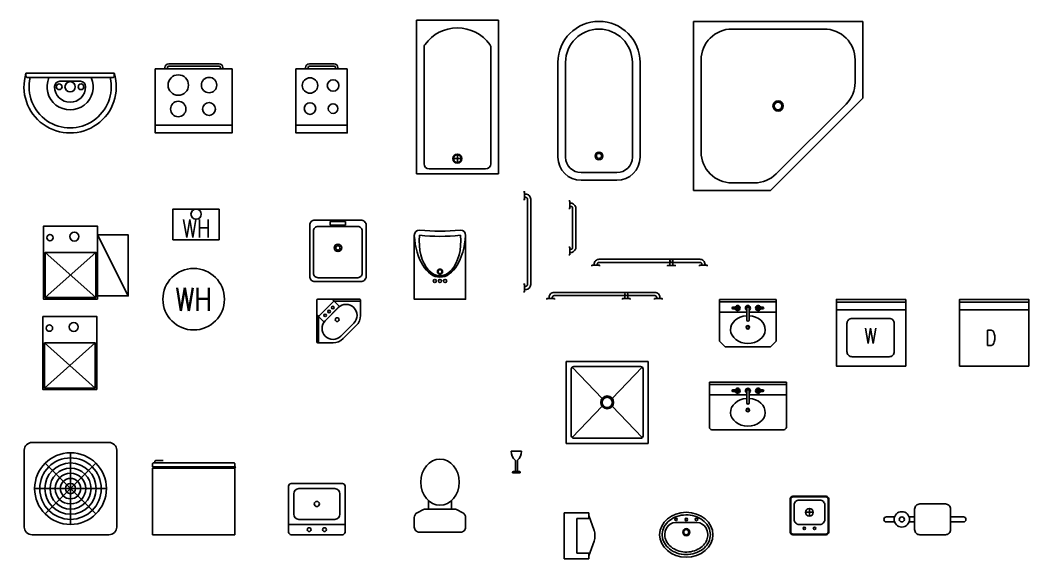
# Model space of a CAD drawing. Header units: inches. Extents: x -39 to 813, y -196 to 380.
# Drawn here: x -19.6 to 373.5, y 87.3 to 297.4 of the extents above; entities that cross this region are included whole.
import ezdxf
from ezdxf.enums import TextEntityAlignment as Align

# ---------------------------------------------------------------- set-up
doc = ezdxf.new("R2010")
doc.units = ezdxf.units.IN
doc.header["$LTSCALE"] = 0.5
doc.header["$MEASUREMENT"] = 0
doc.layers.get('Defpoints').update_dxf_attribs({"color": 27})
doc.layers.add('AB-FIXT', color=1, linetype='Continuous')
doc.styles.get("Standard").update_dxf_attribs({"font": 'romans.shx', "width": 0.8})

# ---------------------------------------------------------------- blocks, each defined once
blk = doc.blocks.new('PL-Gas_Meter')
for p, q in [((-14.83, 7), (-18, 7)), ((-14.83, 5), (-18, 5)), ((-7, 7), (-9.17, 7)), ((-7, 5), (-9.17, 5)), ((7, 7), (12, 7)), ((7, 5), (12, 5))]:
    blk.add_line(p, q)
blk.add_lwpolyline([(-7, 10), (-7, 2, 0.414214), (-5, 0), (5, 0, 0.414214), (7, 2), (7, 10, 0.414214), (5, 12), (-5, 12, 0.414214)], format="xyb", close=True)
for radius in [3, 1]:
    blk.add_circle((-12, 6), radius)
for centre, start, end in [((-18, 6), 90, 270), ((12, 6), 270, 90)]:
    blk.add_arc(centre, 1, start, end)
blk = doc.blocks.new('RCU_5-ton')
for p, q in [((0, 4.01), (0, 31.99)), ((0, 18), (-9.89, 27.89)), ((0, 18), (9.89, 27.89)), ((-13.99, 18), (13.99, 18)), ((0, 18), (-9.89, 8.11)), ((0, 18), (9.89, 8.11))]:
    blk.add_line(p, q)
blk.add_lwpolyline([(-15, 0), (15, 0, 0.414214), (18, 3), (18, 33, 0.414214), (15, 36), (-15, 36, 0.414214), (-18, 33), (-18, 3, 0.414214)], format="xyb", close=True)
for radius in [13.99, 11.99, 9.99, 7.99, 5.99, 3.99, 1.99]:
    blk.add_circle((0, 18), radius)
blk = doc.blocks.new('W-C')
for p, q in [((-4.5, 10), (-4.5, 13.3)), ((4.5, 10), (4.5, 13.3))]:
    blk.add_line(p, q)
blk.add_lwpolyline([(5.53, 10), (-5.53, 10, 0.116434), (-6.42, 9.79), (-8.89, 8.55, 0.284079), (-10, 6.76), (-10, 3, 0.414214), (-8, 1), (8, 1, 0.414214), (10, 3), (10, 6.76, 0.284079), (8.89, 8.55), (6.42, 9.79, 0.116434)], format="xyb", close=True)
blk.add_ellipse((0, 20.5), major_axis=(0, 9), ratio=0.833333)
blk = doc.blocks.new('SK-RES1')
for p, q in [((-10, 20), (10, 20)), ((-11, 1), (-11, 19)), ((-9, 8), (-9, 16)), ((-7, 18), (7, 18)), ((9, 16), (9, 8)), ((11, 19), (11, 1)), ((-11, 4), (11, 4)), ((7, 6), (-7, 6)), ((10, 0), (-10, 0))]:
    blk.add_line(p, q)
for centre, radius in [((0, 12), 1), ((-3, 2), 0.75), ((3, 2), 0.75)]:
    blk.add_circle(centre, radius)
for centre, radius, start, end in [((-10, 19), 1, 90, 180), ((10, 19), 1, 0, 90), ((-7, 16), 2, 90, 180), ((7, 16), 2, 0, 90), ((-7, 8), 2, 180, 270), ((7, 8), 2, 270, 0), ((-10, 1), 1, 180, 270), ((10, 1), 1, 270, 0)]:
    blk.add_arc(centre, radius, start, end)
blk = doc.blocks.new('PL-Sink_sgl_15x15')
for p, q in [((1.5, 8.75), (-1.5, 8.75)), ((0, 10.25), (0, 7.25))]:
    blk.add_line(p, q)
for points in [[(7.5, 14, 0.414214), (6.5, 15), (-6.5, 15, 0.414214), (-7.5, 14), (-7.5, 1, 0.414214), (-6.5, 0), (6.5, 0, 0.414214), (7.5, 1)], [(7.25, 14, 0.414214), (6.5, 14.75), (-6.5, 14.75, 0.414214), (-7.25, 14), (-7.25, 1, 0.414214), (-6.5, 0.25), (6.5, 0.25, 0.414214), (7.25, 1)], [(-4, 13.5, 0.414214), (-6, 11.5), (-6, 6, 0.414214), (-4, 4), (4, 4, 0.414214), (6, 6), (6, 11.5, 0.414214), (4, 13.5)]]:
    blk.add_lwpolyline(points, format="xyb", close=True)
for centre, radius in [((0, 8.75), 1.5), ((-2, 2.5), 0.5), ((2, 2.5), 0.5)]:
    blk.add_circle(centre, radius)
blk = doc.blocks.new('PL-OvalLav1')
blk.add_lwpolyline([(7.72, 2.61, 0.279043), (4.18, 4.75), (-4.18, 4.75, 0.279185), (-7.72, 2.6)], format="xyb")
for centre, radius in [((-4, 6), 0.5), ((0, 5.97), 0.5), ((4, 6), 0.5), ((0, 1), 1.38), ((0, 1), 1)]:
    blk.add_circle(centre, radius)
blk.add_ellipse((0, 0), major_axis=(-10.38, 0), ratio=0.843373)
for points, knots in [([(-9.38, 0), (-9.38, -0.63), (-9.28, -1.26), (-8.82, -2.79), (-8.33, -3.67), (-6.99, -5.25), (-6.14, -5.93), (-4.17, -7.01), (-3.05, -7.39), (-0.73, -7.79), (0.48, -7.8), (2.82, -7.46), (3.94, -7.1), (5.95, -6.07), (6.82, -5.4), (8.21, -3.85), (8.73, -2.98), (9.34, -1.15), (9.44, -0.2), (9.22, 1.68), (8.9, 2.6), (7.87, 4.31), (7.16, 5.09), (5.42, 6.4), (4.39, 6.91), (2.17, 7.6), (0.98, 7.77), (-1.39, 7.73), (-2.57, 7.52), (-4.75, 6.75), (-5.75, 6.19), (-7.42, 4.83), (-8.09, 4.03), (-9.03, 2.29), (-9.3, 1.35), (-9.37, 0.27), (-9.38, 0.14), (-9.38, 0)], [0, 0, 0, 0, 0.249831, 0.249831, 0.623512, 0.623512, 0.997194, 0.997194, 1.370875, 1.370875, 1.744556, 1.744556, 2.118238, 2.118238, 2.491919, 2.491919, 2.8656, 2.8656, 3.239282, 3.239282, 3.612963, 3.612963, 3.986645, 3.986645, 4.360326, 4.360326, 4.734007, 4.734007, 5.107689, 5.107689, 5.48137, 5.48137, 5.855051, 5.855051, 6.228733, 6.228733, 6.283185, 6.283185, 6.283185, 6.283185]), ([(-7.72, 2.6), (-7.99, 2.09), (-8.18, 1.55), (-8.34, 0.67), (-8.38, 0.33), (-8.38, 0), (-8.38, -0.58), (-8.28, -1.17), (-7.84, -2.48), (-7.42, -3.22), (-6.29, -4.51), (-5.58, -5.09), (-3.94, -6), (-3.01, -6.35), (-1.06, -6.75), (-0.03, -6.8), (1.98, -6.61), (2.96, -6.36), (4.74, -5.61), (5.54, -5.11), (6.86, -3.94), (7.37, -3.28), (8.1, -1.87), (8.31, -1.13), (8.42, 0.48), (8.28, 1.35), (7.86, 2.32), (7.79, 2.46), (7.72, 2.61)], [5.867789, 5.867789, 5.867789, 5.867789, 6.125691, 6.125691, 6.283185, 6.283185, 6.283185, 6.557026, 6.557026, 6.918261, 6.918261, 7.267709, 7.267709, 7.617158, 7.617158, 7.966606, 7.966606, 8.316054, 8.316054, 8.665502, 8.665502, 9.01495, 9.01495, 9.364398, 9.364398, 9.770148, 9.770148, 9.840409, 9.840409, 9.840409, 9.840409])]:
    blk.add_open_spline(points, degree=3, knots=knots)
blk = doc.blocks.new('PL-Fridge_32')
for p, q in [((-16, 26.5), (-16, 27.75)), ((-15.73, 28), (15.73, 28)), ((-15.11, 28), (-15.11, 28.5)), ((-14.58, 29), (-11.93, 29)), ((16, 27.75), (16, 26.5)), ((16, 26.5), (-16, 26.5)), ((-16, 26), (16, 26)), ((-16, 0), (-16, 26)), ((16, 26), (16, 0)), ((16, 0), (-16, 0))]:
    blk.add_line(p, q)
for centre, major_axis, start_param, end_param in [((-15.73, 27.75), (0.266, 0), 1.570796, 3.141593), ((-14.58, 28.5), (0.531, 0), 1.570796, 3.141593), ((15.73, 27.75), (0.266, 0), 0, 1.570796), ((-16, 26.25), (0.266, 0), -1.570796, 1.570796)]:
    blk.add_ellipse(centre, major_axis=major_axis, ratio=0.941176, start_param=start_param, end_param=end_param)
blk.add_ellipse((16, 26.25), major_axis=(-0.266, 0), ratio=0.941176)
blk = doc.blocks.new('PL_Trane_XR95_TUH1C')
for p, q in [((10.5, 25.06), (22.5, 1.31)), ((9.88, 18.25), (-9.87, 0.62)), ((-9.87, 18.25), (9.88, 0.62))]:
    blk.add_line(p, q)
for points in [[(10.5, 0), (-10.5, 0), (-10.5, 28.5), (10.5, 28.5)], [(10.5, 1.31), (22.5, 1.31), (22.5, 25.06), (10.5, 25.06)], [(9.88, 0.62), (-9.87, 0.62), (-9.87, 18.25), (9.88, 18.25)]]:
    blk.add_lwpolyline(points, close=True)
for centre, radius in [((-8, 24), 1.25), ((1.5, 24.44), 1.75)]:
    blk.add_circle(centre, radius)
blk = doc.blocks.new('PL-URINAL')
for p, q in [((0.4, 9), (0.4, -9)), ((0.4, 9), (10, 9)), ((10, 9), (10, 6.75)), ((10, 7.87), (12.05, 2.12)), ((5.37, -6.75), (5.37, 6.75)), ((10, 6.75), (5.37, 6.75)), ((10, -7.87), (12.05, -2.12)), ((10, -6.75), (5.37, -6.75)), ((10, -9), (10, -6.75)), ((0.4, -9), (10, -9))]:
    blk.add_line(p, q)
at = {"extrusion": (0, 0, -1)}
blk.add_ellipse((9.41, 0), major_axis=(0, 4.5), ratio=0.666667, start_param=1.07919, end_param=2.062403, dxfattribs=at)
blk = doc.blocks.new('WATERHEATER')
blk.add_circle((0, 0), 12)
at = {"width": 0.8}
blk.add_text('WH', height=9, dxfattribs=at).set_placement((0, 0), align=Align.MIDDLE_CENTER)
blk = doc.blocks.new('CORNER SINK')
for p, q in [((0.25, 0), (16.75, 0)), ((0, -0.25), (0, -16.75)), ((6.63, -0.78), (0.78, -6.63)), ((8.65, -3.01), (3.01, -8.65)), ((6.63, -0.63), (6.07, -0.07)), ((8.65, -2.65), (6.72, -0.72)), ((6.81, -0.71), (16.75, -0.71)), ((17, -6.31), (17, -0.25)), ((0.63, -6.63), (0.07, -6.07)), ((0.71, -6.81), (0.71, -16.75)), ((2.65, -8.65), (0.72, -6.72)), ((10.26, -15.36), (15.36, -10.26)), ((6.31, -17), (0.25, -17))]:
    blk.add_line(p, q)
for points in [[(8.38, -3.28), (3.28, -8.38)], [(9.33, -14.43), (14.43, -9.33)]]:
    blk.add_lwpolyline(points)
for centre, radius in [((6.27, -3.27), 0.5), ((3.27, -6.27), 0.5), ((4.77, -4.77), 0.5), ((7.95, -7.95), 0.75)]:
    blk.add_circle(centre, radius)
for centre, radius, start, end in [((0.25, -0.25), 0.25, 90, 180), ((5.9, -0.25), 0.25, 45, 90), ((16.75, -0.25), 0.25, 0, 90), ((6.35, -0.71), 0.25, 315, 45), ((6.81, -0.46), 0.25, 225, 270), ((6.81, -0.96), 0.25, 90, 135), ((11.4, -6.31), 4.28, 315, 135), ((8.47, -2.83), 0.25, 315, 45), ((16.75, -0.46), 0.25, 270, 360), ((0.25, -5.9), 0.25, 180, 225), ((0.71, -6.35), 0.25, 225, 315), ((0.46, -6.81), 0.25, 360, 45), ((0.96, -6.81), 0.25, 135, 180), ((11.4, -6.31), 5.6, 315, 360), ((6.31, -11.4), 4.28, 135, 315), ((2.83, -8.47), 0.25, 225, 315), ((6.31, -11.4), 5.6, 270, 315), ((0.25, -16.75), 0.25, 180, 270), ((0.46, -16.75), 0.25, 270, 360)]:
    blk.add_arc(centre, radius, start, end)
at = {"layer": 'Defpoints'}
blk.add_point((0, 0), dxfattribs=at)
blk = doc.blocks.new('PL-HCLav')
blk.add_lwpolyline([(10, 24.91), (10, 0), (-10, 0), (-10, 24.91, -0.405381), (-7.94, 27, 0.062998), (7.94, 27, -0.405381)], format="xyb", close=True)
blk.add_lwpolyline([(8, 24.91, 0.218021), (7.94, 24.99, -0.061113), (-7.94, 24.99, 0.218018), (-8, 24.91, 0.218018)], format="xyb")
for centre, radius in [((0, 10.75), 1), ((0, 10.75), 0.75), ((-2, 7.13), 0.625), ((0, 7.13), 0.625), ((2, 7.13), 0.625)]:
    blk.add_circle(centre, radius)
at = {"extrusion": (0, 0, -1)}
for centre, major_axis, ratio, start_param, end_param in [((0, 27), (0, 18.39), 0.547437, 1.686691, 4.596495), ((0, 22.68), (0, 13.52), 0.599766, 1.404923, 4.878262)]:
    blk.add_ellipse(centre, major_axis=major_axis, ratio=ratio, start_param=start_param, end_param=end_param, dxfattribs=at)
blk = doc.blocks.new('PL-GRABBAR36')
for points in [[(1.5, 0), (1.5, 0.38), (-1.5, 0.38), (-1.5, 0)], [(37.5, 0), (37.5, 0.38), (34.5, 0.38), (34.5, 0)]]:
    blk.add_lwpolyline(points)
for points in [[(-0.62, 0.38), (-0.62, 0.75, -0.414214), (1.38, 2.75), (34.62, 2.75, -0.414214), (36.62, 0.75), (36.62, 0.38)], [(0.62, 0.38), (0.62, 0.75, -0.414214), (1.38, 1.5), (34.62, 1.5, -0.414214), (35.38, 0.75), (35.38, 0.38)]]:
    blk.add_lwpolyline(points, format="xyb")
blk = doc.blocks.new('PL-GRABBAR42')
for points in [[(1.5, 0), (1.5, 0.38), (-1.5, 0.38), (-1.5, 0)], [(43.5, 0), (43.5, 0.38), (40.5, 0.38), (40.5, 0)]]:
    blk.add_lwpolyline(points)
for points in [[(-0.62, 0.38), (-0.62, 0.75, -0.414214), (1.38, 2.75), (40.62, 2.75, -0.414214), (42.62, 0.75), (42.62, 0.38)], [(0.62, 0.38), (0.62, 0.75, -0.414214), (1.38, 1.5), (40.62, 1.5, -0.414214), (41.38, 0.75), (41.38, 0.38)]]:
    blk.add_lwpolyline(points, format="xyb")
blk = doc.blocks.new('PL-GrabBars')
for p, q in [((39.37, 0.37), (39.37, 2.13)), ((40.62, 0.37), (40.62, 2.13))]:
    blk.add_line(p, q)
blk.add_lwpolyline([(38.5, 0), (38.5, 0.37), (41.5, 0.37), (41.5, 0)])
blk.add_circle((40, 2.13), 0.625)
at = {"layer": 'Defpoints'}
blk.add_point((0, 0), dxfattribs=at)
at = {"extrusion": (0, 0, -1), "zscale": -1, "rotation": 90}
blk.add_blockref('PL-GRABBAR36', (0, 4.5), dxfattribs=at)
blk.add_blockref('PL-GRABBAR42', (10.5, 0))
blk = doc.blocks.new('PL-Lav1')
for p, q in [((-11, 0), (11, 0)), ((-11, -0.88), (11, -0.88)), ((-0.45, -4.97), (-11, -4.97)), ((11, -4.97), (0.45, -4.97))]:
    blk.add_line(p, q)
blk.add_lwpolyline([(-11, 0), (-11, -16.29), (-8.79, -18.5), (8.79, -18.5), (11, -16.29), (11, 0)])
for points in [[(-3.51, -2.99), (-5.85, -2.99, 1), (-5.85, -3.62), (-3.51, -3.62, 0.414214), (-3.35, -3.46), (-3.35, -3.15, 0.414214)], [(0.45, -8.06), (0.45, -3.32, 1), (-0.45, -3.32), (-0.45, -8.06, 1)], [(3.51, -2.99), (5.85, -2.99, -1), (5.85, -3.62), (3.51, -3.62, -0.414214), (3.35, -3.46), (3.35, -3.15, -0.414214)]]:
    blk.add_lwpolyline(points, format="xyb", close=True)
for radius in [0.675, 0.506]:
    blk.add_circle((0, -10.84), radius)
for centre, radius, start, end in [((-4, -3.32), 0.982, 197.6031, 160.2458), ((-4, -3.32), 0.511, 215.5859, 324.4141), ((-4, -3.32), 0.511, 40.5684, 139.4316), ((0, -3.32), 0.982, 297.4577, 242.5423), ((4, -3.32), 0.982, 19.7542, 342.3969), ((4, -3.32), 0.511, 215.5859, 324.4141), ((4, -3.32), 0.511, 40.5684, 139.4316)]:
    blk.add_arc(centre, radius, start, end)
blk.add_ellipse((0, -11.73), major_axis=(-6.76, 0), ratio=0.799196, start_param=4.779486, end_param=10.928477)
blk = doc.blocks.new('PL-Dryer_STD_27')
for p, q in [((13.5, -1), (-13.5, -1)), ((13.5, -4), (-13.5, -4))]:
    blk.add_line(p, q)
blk.add_lwpolyline([(-13.5, -26), (13.5, -26), (13.5, 0), (-13.5, 0)], close=True)
at = {"width": 0.8}
blk.add_text('D', height=6, dxfattribs=at).set_placement((-3.45, -17.95))
blk = doc.blocks.new('PL-Washer_STD_TL_27')
for p, q in [((-13.5, -1), (13.5, -1)), ((-13.5, -4), (13.5, -4))]:
    blk.add_line(p, q)
blk.add_lwpolyline([(13.5, 0), (13.5, -26), (-13.5, -26), (-13.5, 0)], close=True)
blk.add_lwpolyline([(-7.4, -22.33), (7.07, -22.33, 0.414214), (9.07, -20.33), (9.07, -9.38, 0.414214), (7.07, -7.38), (-7.4, -7.38, 0.414214), (-9.4, -9.38), (-9.4, -20.33, 0.414214)], format="xyb", close=True)
at = {"width": 0.8}
blk.add_text('W', height=6, dxfattribs=at).set_placement((-2.62, -17.22))
blk = doc.blocks.new('GroupHandWashSink')
for points in [[(-17.22, 0, 0), (17.22, 0, 0)], [(-17.22, 0, 0), (-17.22, -0.94, 0)], [(17.22, 0, 0), (17.22, -0.94, 0)], [(-16.47, -1.69, 0), (16.47, -1.69, 0)], [(-4.04, -3.11, 0), (4.02, -3.11, 0)], [(-6.04, -5.25, 0), (-6.04, -5.11, 0)], [(6.02, -5.25, 0), (6.02, -5.11, 0)]]:
    blk.add_polyline3d(points)
for centre, radius in [((-0.01, -5.25), 2), ((-4.26, -5.25), 1.12), ((4.24, -5.25), 1.12)]:
    blk.add_circle(centre, radius)
for centre, radius, start, end in [((0, -5.25), 18, 163.0422, 16.9578), ((-16.47, -0.94), 0.75, 180, 270), ((0, -5.25), 16, 167.1349, 12.8651), ((0, -5.25), 9, 156.682, 23.318), ((-4.04, -5.11), 2, 90, 180), ((4.02, -5.11), 2, 0, 90), ((16.47, -0.94), 0.75, 270, 0), ((-0.01, -5.25), 6.03, 180, 0)]:
    blk.add_arc(centre, radius, start, end)
blk = doc.blocks.new('STOVE')
for p, q in [((-11.21, 25.5), (-11.21, 25)), ((-10.21, 25.5), (-10.21, 25)), ((9.9, 27), (-9.71, 27)), ((9.9, 26), (-9.71, 26)), ((10.4, 25.5), (10.4, 25)), ((11.4, 25.5), (11.4, 25)), ((-15, 3), (15, 3))]:
    blk.add_line(p, q)
blk.add_lwpolyline([(15, 25), (-15, 25), (-15, 0), (15, 0)], close=True)
for centre, radius in [((-6, 18.67), 4), ((6, 18.67), 3), ((-6, 9.33), 3), ((6, 9.33), 2.5)]:
    blk.add_circle(centre, radius)
for centre, radius, start, end in [((-9.71, 25.5), 1.5, 90, 180), ((-9.71, 25.5), 0.5, 90, 180), ((9.9, 25.5), 1.5, 0, 90), ((9.9, 25.5), 0.5, 0, 90)]:
    blk.add_arc(centre, radius, start, end)
blk = doc.blocks.new('ApartmentStove')
for p, q in [((-6.21, 25.5), (-6.21, 25)), ((-5.21, 25.5), (-5.21, 25)), ((4.9, 27), (-4.71, 27)), ((4.9, 26), (-4.71, 26)), ((5.4, 25.5), (5.4, 25)), ((6.4, 25.5), (6.4, 25)), ((-10, 3), (10, 3))]:
    blk.add_line(p, q)
blk.add_lwpolyline([(10, 25), (-10, 25), (-10, 0), (10, 0)], close=True)
for centre, radius in [((-4.5, 18.5), 3), ((4.5, 18.5), 2.25), ((-4.5, 9.5), 2.25), ((4.5, 9.5), 1.88)]:
    blk.add_circle(centre, radius)
for centre, radius, start, end in [((-4.71, 25.5), 1.5, 90, 180), ((-4.71, 25.5), 0.5, 90, 180), ((4.9, 25.5), 1.5, 0, 90), ((4.9, 25.5), 0.5, 0, 90)]:
    blk.add_arc(centre, radius, start, end)
blk = doc.blocks.new('Showerhead')
blk.add_wipeout([(-1.5, 0), (-1.5, 0.25), (-1.43, 0.43), (-1.25, 0.5), (1.25, 0.5), (1.43, 0.43), (1.5, 0.25), (1.5, 0)])
blk.add_wipeout([(-0.38, 0.5), (-0.38, 4.8), (-1.6, 6.47), (-2, 8.5), (2, 8.5), (1.6, 6.47), (0.38, 4.8), (0.38, 0.5)])
for p, q in [((2, 8.5), (-2, 8.5)), ((-0.38, 4.8), (-0.38, 0.5)), ((0.38, 4.8), (0.38, 0.5)), ((-1.5, 0.25), (-1.5, 0)), ((-1.5, 0), (1.5, 0)), ((1.25, 0.5), (-1.25, 0.5)), ((1.5, 0), (1.5, 0.25))]:
    blk.add_line(p, q)
for centre, radius, start, end in [((2.75, 8.37), 4.75, 178.4713, 228.8966), ((-2.75, 8.37), 4.75, 311.1034, 1.5287), ((-1.25, 0.25), 0.25, 90, 180), ((1.25, 0.25), 0.25, 0, 90)]:
    blk.add_arc(centre, radius, start, end)
blk = doc.blocks.new('Tub')
for p, q in [((-16, 60), (16, 60)), ((-16, 0), (-16, 60)), ((16, 0), (16, 60)), ((-13, 3.98), (-13, 49.35)), ((13, 49.35), (13, 3.98)), ((1.75, 5.98), (-1.75, 5.98)), ((0, 4.23), (0, 7.73)), ((-16, 0), (16, 0)), ((11, 1.98), (-11, 1.98))]:
    blk.add_line(p, q)
for radius in [1.75, 1.5]:
    blk.add_circle((0, 5.98), radius)
for centre, radius, start, end in [((0, 41.4), 15.57, 35.8526, 144.1474), ((-11, 49.35), 2, 144.1474, 180), ((11, 49.35), 2, 0, 35.8526), ((-11, 3.98), 2, 180, 270), ((11, 3.98), 2, 270, 0)]:
    blk.add_arc(centre, radius, start, end)
blk = doc.blocks.new('ClawFootTub')
for p, q in [((-16, 15), (-16, -22)), ((-13, 15), (-13, -22)), ((13, -22), (13, 15)), ((16, -22), (16, 15)), ((-7, -28), (7, -28)), ((-7, -31), (7, -31))]:
    blk.add_line(p, q)
for radius in [1.5, 1]:
    blk.add_circle((0, -21.5), radius)
for centre, radius, start, end in [((0, 15), 16, 0, 180), ((0, 15), 13, 0, 180), ((-7, -22), 9, 180, 270), ((-7, -22), 6, 180, 270), ((7, -22), 6, 270, 0), ((7, -22), 9, 270, 0)]:
    blk.add_arc(centre, radius, start, end)
blk = doc.blocks.new('PL-Lav1_W')
for p, q in [((-15, 0), (15, 0)), ((-15, -0.88), (15, -0.88)), ((-0.45, -4.97), (-15, -4.97)), ((15, -4.97), (0.45, -4.97))]:
    blk.add_line(p, q)
blk.add_lwpolyline([(-15, 0), (-15, -17.5, 0.414214), (-14, -18.5), (14, -18.5, 0.414214), (15, -17.5), (15, 0)], format="xyb")
for points in [[(-3.51, -2.99), (-5.85, -2.99, 1), (-5.85, -3.62), (-3.51, -3.62, 0.414214), (-3.35, -3.46), (-3.35, -3.15, 0.414214)], [(0.45, -8.06), (0.45, -3.32, 1), (-0.45, -3.32), (-0.45, -8.06, 1)], [(3.51, -2.99), (5.85, -2.99, -1), (5.85, -3.62), (3.51, -3.62, -0.414214), (3.35, -3.46), (3.35, -3.15, -0.414214)]]:
    blk.add_lwpolyline(points, format="xyb", close=True)
for radius in [0.675, 0.506]:
    blk.add_circle((0, -10.84), radius)
for centre, radius, start, end in [((-4, -3.32), 0.982, 197.6031, 160.2458), ((-4, -3.32), 0.511, 215.5859, 324.4141), ((-4, -3.32), 0.511, 40.5684, 139.4316), ((0, -3.32), 0.982, 297.4577, 242.5423), ((4, -3.32), 0.982, 19.7542, 342.3969), ((4, -3.32), 0.511, 215.5859, 324.4141), ((4, -3.32), 0.511, 40.5684, 139.4316)]:
    blk.add_arc(centre, radius, start, end)
blk.add_ellipse((0, -11.73), major_axis=(-6.76, 0), ratio=0.799196, start_param=4.779486, end_param=10.928477)
blk = doc.blocks.new('CornerTub')
for p, q in [((0, -66), (0, 0)), ((66, 0), (0, 0)), ((66, -30), (66, 0)), ((30, -66), (66, -30)), ((30, -66), (0, -66))]:
    blk.add_line(p, q)
blk.add_lwpolyline([(23.79, -63), (15, -63, -0.414214), (3, -51), (3, -15, -0.414214), (15, -3), (51, -3, -0.414214), (63, -15), (63, -23.79, -0.198912), (59.49, -32.27), (32.27, -59.49, -0.198912)], format="xyb", close=True)
for radius in [2, 1.5]:
    blk.add_circle((33, -33), radius)
blk = doc.blocks.new('PL-Mopsink_32x32')
for p, q in [((-32, 0), (-32, -32)), ((0, 0), (-32, 0)), ((0, -32), (0, 0)), ((-30, -3), (-30, -29)), ((-17.98, -14.48), (-29.68, -2.26)), ((-3, -2), (-29, -2)), ((-2.32, -2.26), (-14.02, -14.48)), ((-2, -29), (-2, -3)), ((-17.98, -17.52), (-29.68, -29.74)), ((-2.32, -29.74), (-14.02, -17.52)), ((-29, -30), (-3, -30)), ((-32, -32), (0, -32))]:
    blk.add_line(p, q)
for radius in [2.5, 2]:
    blk.add_circle((-16, -16), radius)
for centre, start, end in [((-29, -3), 90, 180), ((-3, -3), 0, 90), ((-29, -29), 180, 270), ((-3, -29), 270, 0)]:
    blk.add_arc(centre, 1, start, end)
blk = doc.blocks.new('Inst_WH')
blk.add_lwpolyline([(-9, 0), (9, 0), (9, 12), (-9, 12)], close=True)
blk.add_circle((0, 2), 2)
at = {"width": 0.8}
blk.add_text('WH', height=7, rotation=180, dxfattribs=at).set_placement((-0.18, 7.55), align=Align.MIDDLE_CENTER)
blk = doc.blocks.new('LaundrySink')
for p, q in [((3, -0.570588), (-3, -0.570588)), ((-3, -0.570588), (-3, -1.945588)), ((-3, -1.945588), (3, -1.945588)), ((3, -1.945588), (3, -0.570588))]:
    blk.add_line(p, q)
for points in [[(8.936392, -24, 0.4142135624), (11, -21.936392), (11, -2.063608, 0.4142135624), (8.936392, 0), (-8.936392, 0, 0.4142135624), (-11, -2.063608), (-11, -21.936392, 0.4142135624), (-8.936392, -24)], [(7.75576, -22.471323, 0.4142135624), (9.5, -20.727083), (9.5, -4.245711, 0.4142135624), (7.75576, -2.501471), (-7.75576, -2.501471, 0.4142135624), (-9.5, -4.245711), (-9.5, -20.727083, 0.4142135624), (-7.75576, -22.471323)]]:
    blk.add_lwpolyline(points, format="xyb", close=True)
for radius in [1.472794, 0.847794]:
    blk.add_circle((0, -10.839705), radius)
blk = doc.blocks.new('FurnaceNoDuct')
for p, q in [((9.88, 18.25), (-9.87, 0.62)), ((-9.87, 18.25), (9.88, 0.62))]:
    blk.add_line(p, q)
for points in [[(10.5, 0), (-10.5, 0), (-10.5, 28.5), (10.5, 28.5)], [(9.88, 0.62), (-9.87, 0.62), (-9.87, 18.25), (9.88, 18.25)]]:
    blk.add_lwpolyline(points, close=True)
for centre, radius in [((-8, 24), 1.25), ((1.5, 24.44), 1.75)]:
    blk.add_circle(centre, radius)
blk = doc.blocks.new('PL-GRABBAR18')
for points in [[(1.5, 0), (1.5, 0.38), (-1.5, 0.38), (-1.5, 0)], [(19.5, 0), (19.5, 0.38), (16.5, 0.38), (16.5, 0)]]:
    blk.add_lwpolyline(points)
for points in [[(-0.62, 0.38), (-0.62, 0.75, -0.414214), (1.38, 2.75), (16.62, 2.75, -0.414214), (18.62, 0.75), (18.62, 0.38)], [(0.62, 0.38), (0.62, 0.75, -0.414214), (1.38, 1.5), (16.62, 1.5, -0.414214), (17.38, 0.75), (17.38, 0.38)]]:
    blk.add_lwpolyline(points, format="xyb")
blk = doc.blocks.new('PL-GrabBars Short')
for p, q in [((39.37, 0.37), (39.37, 2.13)), ((40.62, 0.37), (40.62, 2.13))]:
    blk.add_line(p, q)
blk.add_lwpolyline([(38.5, 0), (38.5, 0.37), (41.5, 0.37), (41.5, 0)])
blk.add_circle((40, 2.13), 0.625)
at = {"layer": 'Defpoints'}
blk.add_point((0, 0), dxfattribs=at)
at = {"xscale": -1, "rotation": 270}
blk.add_blockref('PL-GRABBAR18', (0, 6), dxfattribs=at)
blk.add_blockref('PL-GRABBAR42', (10.5, 0))

msp = doc.modelspace()

# ---------------------------------------------------------------- block references
at = {"layer": 'AB-FIXT'}
for name, p in [('Tub', (150.78554, 237.3844)), ('ClawFootTub', (205.97086, 265.91312)), ('CornerTub', (242.76887, 296.91312)), ('STOVE', (48, 253.39338)), ('ApartmentStove', (97.8434, 253.39338)), ('GroupHandWashSink', (-0.14647, 276.64338)), ('PL-GrabBars', (176.61247, 188.42008)), ('PL-GrabBars Short', (194.1875, 201.375)), ('PL_Trane_XR95_TUH1C', (0, 188.52494)), ('LaundrySink', (104.21875, 219.40625)), ('PL-HCLav', (144, 188.52494)), ('WATERHEATER', (48, 188.52494)), ('CORNER SINK', (96, 188.52494)), ('PL-Lav1', (263.99989, 188.42008)), ('PL-Washer_STD_TL_27', (311.99989, 188.42008)), ('PL-Dryer_STD_27', (359.99989, 188.42008)), ('FurnaceNoDuct', (-0.22792, 153.25631)), ('PL-Mopsink_32x32', (225.18547, 164.28395)), ('PL-Lav1_W', (263.99989, 156.139)), ('RCU_5-ton', (0, 96.65519)), ('W-C', (144, 96.65519)), ('Showerhead', (173.77242, 120.80514)), ('PL-Fridge_32', (48, 96.65519)), ('PL-Sink_sgl_15x15', (288, 96.65519)), ('PL-Gas_Meter', (336, 96.65519)), ('PL-URINAL', (192, 96.25559)), ('PL-OvalLav1', (240, 96.65519))]:
    msp.add_blockref(name, p, dxfattribs=at)
at = {"layer": 'AB-FIXT', "rotation": 180}
msp.add_blockref('Inst_WH', (48.94038, 223.69662), dxfattribs=at)
at = {"layer": 'AB-FIXT', "xscale": -1}
msp.add_blockref('SK-RES1', (96, 96.65519), dxfattribs=at)

doc.saveas('drawing.dxf')
